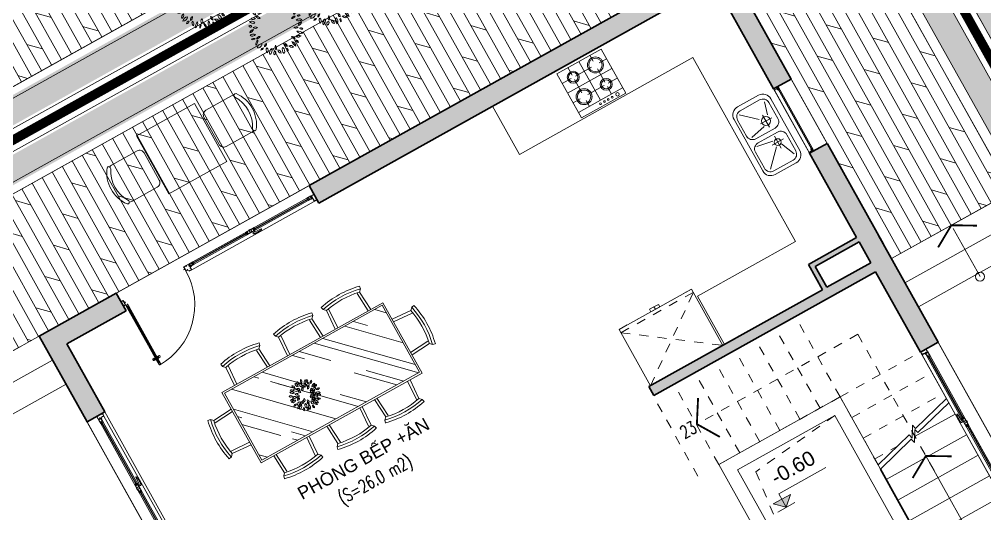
# Model space of a CAD drawing. Header units: millimetres. Extents: x 567980 to 569372, y 2065777 to 2066674.
# Drawn here: x 568970.19 to 568980.68, y 2066336.61 to 2066341.98 of the extents above; entities that cross this region are included whole.
import ezdxf
from ezdxf.enums import TextEntityAlignment as Align

# ---------------------------------------------------------------- set-up
doc = ezdxf.new("R2010")
doc.units = ezdxf.units.MM
for name, pattern in [('CENTER', [3, 1.5, -0.5, 0.5, -0.5]), ('DASHED2', [0.375, 0.25, -0.125]), ('HIDDEN', [0.75, 0.5, -0.25])]:
    doc.linetypes.add(name, pattern=pattern)
for name, color, linetype, lineweight in [('A-DIM', 251, 'Continuous', 15), ('A-HATCH', 251, 'Continuous', 5), ('A-KY HIEU', 34, 'Continuous', 20), ('A-TEXT', 7, 'Continuous', 18), ('A-TUONG', 255, 'Continuous', 35), ('boDnv', 54, 'Continuous', 25), ('E- CHU THICH', 162, 'Continuous', 13), ('E- RANH GIOI', 1, 'CENTER', 13), ('E- THAY', 9, 'Continuous', 20), ('E-Khuat', 251, 'DASHED2', 13), ('E-Manh', 251, 'Continuous', 13), ('i_Cay', 114, 'Continuous', 13), ('i_Hatch', 250, 'Continuous', 13), ('i_ThietBi', 32, 'Continuous', 13), ('LD-CUA', 146, 'Continuous', 13), ('LD-THAY', 9, 'Continuous', 13)]:
    doc.layers.add(name, color=color, linetype=linetype, lineweight=lineweight)
doc.layers.add('ChiaLo', color=128, linetype='CENTER')
doc.layers.add('loKBT', color=42, linetype='Continuous')
doc.styles.add('A1-arial', font='arial.ttf')
doc.styles.add('AA - Arial - Regular', font='arial.ttf', dxfattribs={"height": 250})
doc.styles.add('Dim roman', font='romans.shx', dxfattribs={"width": 0.7})

# ---------------------------------------------------------------- blocks, each defined once
blk = doc.blocks.new('NEN')
at = {"layer": 'ChiaLo', "ltscale": 5}
for points in [[(407.979, 44.494), (242.267, -47.972)], [(271.39, -8.819), (290.881, -43.749)]]:
    blk.add_lwpolyline(points, dxfattribs=at)
at = {"layer": 'loKBT'}
for points in [[(271.39, -8.819), (260.474, -14.91), (270.219, -32.375), (281.135, -26.284)], [(292.051, -20.193), (281.135, -26.284), (290.881, -43.749), (301.796, -37.658)], [(281.135, -26.284), (270.219, -32.375), (279.965, -49.84), (290.881, -43.749)]]:
    blk.add_lwpolyline(points, close=True, dxfattribs=at)
blk = doc.blocks.new('A$C395E768C')
at = {"layer": 'i_ThietBi'}
for p, q in [((-125, -65.8), (-125, 0)), ((0, -438.6), (0, 0)), ((125, -85.5), (125, 0)), ((-168.9, -109.6), (-250, -109.6)), ((-125, -304.8), (-125, -153.5)), ((100.9, -109.6), (-81.1, -109.6)), ((125, -285.1), (125, -133.8)), ((149.1, -109.6), (250, -109.6)), ((-250, -219.3), (250, -219.3)), ((-149.1, -328.9), (-250, -328.9)), ((-125, -353.1), (-125, -438.6)), ((-100.9, -328.9), (81.1, -328.9)), ((125, -372.8), (125, -438.6)), ((168.9, -328.9), (250, -328.9)), ((-250, -438.6), (250, -438.6))]:
    blk.add_line(p, q, dxfattribs=at)
blk.add_lwpolyline([(250, -500), (250, 0), (-250, 0), (-250, -500)], close=True, dxfattribs=at)
for centre, radius in [((-125, -109.6), 78.9), ((-125, -109.6), 65.8), ((125, -109.6), 59.2), ((125, -109.6), 46.1), ((-125, -328.9), 59.2), ((-125, -328.9), 46.1), ((125, -328.9), 78.9), ((125, -328.9), 65.8), ((-175.4, -469.3), 17.5), ((-114, -469.3), 8.77), ((-70.2, -469.3), 8.77), ((-26.3, -469.3), 8.77), ((17.5, -469.3), 8.77)]:
    blk.add_circle(centre, radius, dxfattribs=at)
blk = doc.blocks.new('A$C33A8190A')
at = {"layer": 'i_ThietBi', "linetype": 'HIDDEN'}
for p, q in [((-900, 40), (0, 700)), ((-900, 700), (0, 40))]:
    blk.add_line(p, q, dxfattribs=at)
at = {"layer": 'i_ThietBi'}
blk.add_lwpolyline([(-900, 700), (0, 700), (0, 0), (-900, 0)], close=True, dxfattribs=at)
at = {"layer": 'i_ThietBi', "linetype": 'HIDDEN'}
for points in [[(-900, 0), (0, 0), (0, 40), (-900, 40)], [(-450, 0), (-505, 0), (-505, -31), (-450, -31)], [(-395, 0), (-395, -31), (-450, -31), (-450, 0)]]:
    blk.add_lwpolyline(points, close=True, dxfattribs=at)
blk = doc.blocks.new('kkkk')
h = blk.add_hatch(color=250)
edge = h.paths.add_edge_path()
edge.add_line((333059, 105337), (333060, 105337))
edge.add_line((333060, 105337), (333060, 105342))
edge.add_line((333060, 105342), (333062, 105342))
edge.add_line((333062, 105342), (333062, 105372))
edge.add_line((333062, 105372), (333028, 105372))
edge.add_line((333028, 105372), (333028, 105387))
edge.add_line((333028, 105387), (333022, 105387))
edge.add_line((333022, 105387), (333022, 105384))
edge.add_line((333022, 105384), (333024, 105384))
edge.add_line((333024, 105384), (333024, 105385))
edge.add_line((333024, 105385), (333026, 105385))
edge.add_line((333026, 105385), (333026, 105378))
edge.add_line((333026, 105378), (333024, 105378))
edge.add_line((333024, 105378), (333024, 105380))
edge.add_line((333024, 105380), (333022, 105380))
edge.add_line((333022, 105380), (333022, 105377))
edge.add_line((333022, 105377), (333026, 105377))
edge.add_line((333026, 105377), (333026, 105372))
edge.add_line((333026, 105372), (332992, 105372))
edge.add_line((332992, 105372), (332992, 105342))
edge.add_line((332992, 105342), (332993, 105342))
edge.add_line((332993, 105342), (332993, 105337))
edge.add_line((332993, 105337), (332995, 105337))
edge.add_line((332995, 105337), (332995, 105342))
edge.add_line((332995, 105342), (333002, 105342))
edge.add_line((333002, 105342), (333002, 105343))
edge.add_line((333002, 105343), (332993, 105343))
edge.add_line((332993, 105343), (332993, 105370))
edge.add_line((332993, 105370), (333007, 105370))
edge.add_arc((333010, 105368), 3.97, 141.5226, 210)
edge.add_line((333007, 105366), (333008, 105366))
edge.add_arc((333010, 105368), 2.47, -390, -150, ccw=False)
edge.add_line((333012, 105366), (333013, 105366))
edge.add_arc((333010, 105368), 3.97, -30, 38.4774)
edge.add_line((333013, 105370), (333040, 105370))
edge.add_arc((333044, 105368), 3.97, 141.5226, 210)
edge.add_line((333040, 105366), (333041, 105366))
edge.add_arc((333044, 105368), 2.47, -390, -150, ccw=False)
edge.add_line((333046, 105366), (333047, 105366))
edge.add_arc((333044, 105368), 3.97, -30, 38.4774)
edge.add_line((333047, 105370), (333060, 105370))
edge.add_line((333060, 105370), (333060, 105343))
edge.add_line((333060, 105343), (333051, 105343))
edge.add_line((333051, 105343), (333051, 105342))
edge.add_line((333051, 105342), (333059, 105342))
edge.add_line((333059, 105342), (333059, 105337))
blk.add_lwpolyline([(333026, 105378), (333026, 105385), (333024, 105385), (333024, 105384), (333022, 105384), (333022, 105387), (333028, 105387), (333028, 105372), (333062, 105372), (333062, 105342), (333060, 105342), (333060, 105337), (333059, 105337), (333059, 105342), (333051, 105342), (333051, 105343), (333060, 105343), (333060, 105370), (333047, 105370, -0.30801), (333047, 105366), (333046, 105366, 1.732051), (333041, 105366), (333040, 105366, -0.30801), (333040, 105370), (333013, 105370, -0.30801), (333013, 105366), (333012, 105366, 1.732051), (333008, 105366), (333007, 105366, -0.30801), (333007, 105370), (332993, 105370), (332993, 105343), (333002, 105343), (333002, 105342), (332995, 105342), (332995, 105337), (332993, 105337), (332993, 105342), (332992, 105342), (332992, 105372), (333026, 105372), (333026, 105377), (333022, 105377), (333022, 105380), (333024, 105380), (333024, 105378)], format="xyb", close=True)
blk = doc.blocks.new('ccccc')
h = blk.add_hatch(color=250)
h.paths.add_polyline_path([(333034, 105325), (333084, 105325), (333084, 105327), (333078, 105327), (333078, 105354), (333084, 105354), (333084, 105355), (333034, 105355), (333034, 105347), (333036, 105347), (333036, 105354), (333052, 105354), (333052, 105327), (333036, 105327), (333036, 105334), (333034, 105334)])
h.paths.add_polyline_path([(333054, 105327), (333054, 105354), (333076, 105354), (333076, 105327)], flags=16)
for p, q in [((333052, 105354), (333052, 105327)), ((333054, 105354), (333054, 105327)), ((333076, 105354), (333076, 105327)), ((333078, 105354), (333078, 105327)), ((333084, 105355), (333084, 105354)), ((333034, 105347), (333036, 105347)), ((333034, 105334), (333036, 105334)), ((333084, 105327), (333084, 105325))]:
    blk.add_line(p, q)
for points in [[(333084, 105355), (333034, 105355), (333034, 105347)], [(333052, 105354), (333036, 105354), (333036, 105347)], [(333076, 105354), (333054, 105354)], [(333084, 105354), (333078, 105354)], [(333034, 105334), (333034, 105325), (333084, 105325)], [(333036, 105334), (333036, 105327), (333052, 105327)], [(333054, 105327), (333076, 105327)], [(333078, 105327), (333084, 105327)]]:
    blk.add_lwpolyline(points)
blk = doc.blocks.new('dasdsd')
at = {"linetype": 'HIDDEN', "ltscale": 0.05}
for p, q in [((-10, -16), (-10, 0)), ((10, 0), (-10, 0)), ((10, -16), (10, 0)), ((-16, -19), (-108, -23)), ((-10, -16), (-15, -19)), ((10, -16), (-10, -16))]:
    blk.add_line(p, q, dxfattribs=at)
for centre, radius, start, end in [((-106, -28), 5.22, 108.2433, 251.7567), ((-41, 287), 327, 258.1752, 278.8996), ((-16, -17), 1.95, 270, 297.1927), ((-10, -18), 1.95, 90, 117.1927), ((10, -26), 10.1, 270, 90)]:
    blk.add_arc(centre, radius, start, end, dxfattribs=at)
blk = doc.blocks.new('fffsf')
h = blk.add_hatch(color=250)
h.paths.add_polyline_path([(333184, 105396), (333134, 105396), (333134, 105394), (333140, 105394), (333140, 105367), (333134, 105367), (333134, 105364), (333119, 105364), (333119, 105361), (333135, 105361), (333135, 105366), (333184, 105366), (333184, 105374), (333182, 105374), (333182, 105367), (333166, 105367), (333166, 105394), (333182, 105394), (333182, 105387), (333184, 105387)])
h.paths.add_polyline_path([(333165, 105394), (333165, 105367), (333142, 105367), (333142, 105394)], flags=16)
for p, q in [((333134, 105396), (333134, 105394)), ((333140, 105394), (333140, 105367)), ((333142, 105394), (333142, 105367)), ((333165, 105394), (333165, 105367)), ((333166, 105394), (333166, 105367)), ((333184, 105387), (333182, 105387)), ((333184, 105374), (333182, 105374))]:
    blk.add_line(p, q)
for points in [[(333184, 105374), (333184, 105366), (333135, 105366), (333135, 105361), (333119, 105361)], [(333134, 105367), (333134, 105364), (333119, 105364), (333119, 105361)], [(333134, 105396), (333184, 105396), (333184, 105387)], [(333134, 105394), (333140, 105394)], [(333140, 105367), (333134, 105367)], [(333142, 105394), (333165, 105394)], [(333165, 105367), (333142, 105367)], [(333166, 105394), (333182, 105394), (333182, 105387)], [(333182, 105374), (333182, 105367), (333166, 105367)]]:
    blk.add_lwpolyline(points)
blk = doc.blocks.new('*U461')
for points in [[(88, 82), (88, 81), (77, 81), (77, 69), (88, 69), (88, 68, 0.240391), (91, 72), (80, 72), (80, 78), (91, 78, 0.240391)], [(847, 82), (847, 81), (858, 81), (858, 69), (847, 69), (847, 68, -0.240391), (844, 72), (855, 72), (855, 78), (844, 78, -0.240391)], [(953, 82), (953, 81), (942, 81), (942, 69), (953, 69), (953, 68, 0.240391), (956, 72), (945, 72), (945, 78), (956, 78, 0.240391)]]:
    blk.add_hatch(color=250).paths.add_polyline_path(points)
for p, q in [((35, 20), (1765, 20)), ((897, 90), (45, 90)), ((897, 90), (88, 90)), ((88, 60), (897, 60)), ((902, 90), (1712, 90)), ((1712, 60), (902, 60))]:
    blk.add_line(p, q)
for points in [[(88, 82), (88, 81), (77, 81), (77, 69), (88, 69), (88, 68, 0.240391), (91, 72), (80, 72), (80, 78), (91, 78, 0.240391)], [(847, 82), (847, 81), (858, 81), (858, 69), (847, 69), (847, 68, -0.240391), (844, 72), (855, 72), (855, 78), (844, 78, -0.240391)], [(953, 82), (953, 81), (942, 81), (942, 69), (953, 69), (953, 68, 0.240391), (956, 72), (945, 72), (945, 78), (956, 78, 0.240391)]]:
    blk.add_lwpolyline(points, format="xyb", close=True)
for points in [[(855, 72), (80, 72), (80, 78), (855, 78)], [(945, 72), (1720, 72), (1720, 78), (945, 78)]]:
    blk.add_lwpolyline(points, close=True)
at = {"rotation": 270}
blk.add_blockref('kkkk', (-105337, 333082), dxfattribs=at)
at = {"xscale": -1}
for name, p, rotation in [('ccccc', (333122, -105265), 359.9999999999902), ('fffsf', (-332231, 105456), 180.0000000001608), ('kkkk', (107137, 333082), 90)]:
    blk.add_blockref(name, p, dxfattribs=dict(at, rotation=rotation))
for p in [(-332187, -105265), (-331322, -105265)]:
    blk.add_blockref('ccccc', p)
at = {"xscale": -0.8000000000000002, "yscale": 0.8, "zscale": 0.8}
blk.add_blockref('dasdsd', (927, 60), dxfattribs=at)
blk = doc.blocks.new('A$C67F81534')
at = {"color": 2, "linetype": 'Continuous'}
for p, q in [((505, 2254), (498, 2284)), ((505, 2254), (530, 2228)), ((530, 2228), (515, 2004)), ((943, 2228), (969, 2254)), ((958, 2004), (943, 2228)), ((969, 2254), (976, 2284)), ((308, 2004), (308, 0)), ((1184, 2004), (308, 2004)), ((1184, 0), (1184, 2004)), ((58, 1864), (28, 1871)), ((58, 1864), (84, 1839)), ((84, 1839), (308, 1854)), ((1408, 1839), (1184, 1854)), ((1434, 1864), (1408, 1839)), ((1434, 1864), (1465, 1871)), ((58, 1401), (28, 1393)), ((84, 1426), (58, 1401)), ((308, 1411), (84, 1426)), ((1184, 1411), (1408, 1426)), ((1408, 1426), (1434, 1401)), ((1434, 1401), (1465, 1393)), ((58, 1270), (28, 1277)), ((58, 1270), (84, 1244)), ((84, 1244), (308, 1259)), ((1408, 1244), (1184, 1259)), ((1434, 1270), (1408, 1244)), ((1434, 1270), (1465, 1277)), ((58, 806), (28, 799)), ((84, 831), (58, 806)), ((308, 816), (84, 831)), ((1184, 816), (1408, 831)), ((1408, 831), (1434, 806)), ((1434, 806), (1465, 799)), ((64, 609), (34, 616)), ((64, 609), (90, 583)), ((90, 583), (308, 598)), ((1402, 583), (1184, 598)), ((1428, 609), (1402, 583)), ((1428, 609), (1458, 616)), ((64, 145), (34, 138)), ((90, 171), (64, 145)), ((308, 156), (90, 171)), ((1184, 156), (1402, 171)), ((1402, 171), (1428, 145)), ((1428, 145), (1458, 138)), ((308, 0), (1184, 0)), ((530, -225), (515, 0)), ((958, 0), (943, -225)), ((505, -251), (498, -281)), ((505, -251), (530, -225)), ((943, -225), (969, -251)), ((969, -251), (976, -281))]:
    blk.add_line(p, q, dxfattribs=at)
at = {"color": 8, "linetype": 'Continuous'}
for p, q in [((561, 2226), (546, 2004)), ((329, 1983), (329, 21)), ((1163, 1983), (329, 1983)), ((1163, 21), (1163, 1983)), ((86, 1808), (308, 1823)), ((1406, 1808), (1184, 1823)), ((308, 1442), (86, 1457)), ((86, 1213), (308, 1228)), ((1406, 1213), (1184, 1228)), ((308, 847), (86, 862)), ((329, 21), (1163, 21)), ((561, -223), (546, 0))]:
    blk.add_line(p, q, dxfattribs=at)
at = {"color": 8}
for p, q in [((927, 2004), (912, 2226)), ((329, 1246), (1066, 1983)), ((329, 1891), (421, 1983)), ((329, 1517), (795, 1983)), ((329, 1138), (1163, 1973)), ((864, 1487), (1163, 1786)), ((329, 1625), (442, 1738)), ((821, 1359), (1163, 1701)), ((1184, 1442), (1406, 1457)), ((954, 1113), (1163, 1322)), ((329, 952), (581, 1204)), ((818, 876), (1163, 1220)), ((818, 876), (1163, 1220)), ((329, 867), (425, 963)), ((717, 774), (805, 862)), ((717, 774), (805, 862)), ((911, 691), (1163, 943)), ((1184, 847), (1406, 862)), ((329, 488), (605, 764)), ((618, 777), (672, 830)), ((696, 753), (714, 771)), ((696, 753), (714, 771)), ((329, 109), (856, 636)), ((462, 519), (677, 734)), ((524, 582), (677, 734)), ((529, 21), (1163, 655)), ((865, 644), (872, 652)), ((880, 660), (902, 681)), ((92, 553), (308, 567)), ((1051, 451), (1163, 564)), ((1400, 553), (1184, 567)), ((329, 386), (369, 426)), ((1121, 426), (1163, 468)), ((716, 21), (1028, 333)), ((308, 187), (92, 201)), ((1184, 187), (1400, 201)), ((620, 21), (655, 55)), ((1095, 21), (1163, 89)), ((927, 0), (912, -223))]:
    blk.add_line(p, q, dxfattribs=at)
at = {"color": 2, "linetype": 'Continuous'}
for centre, radius, start, end in [((737, 1266), 1046, 76.8005, 103.1995), ((737, 1266), 984, 77.8904, 102.1096), ((1046, 1632), 1046, 166.8005, 193.1995), ((1046, 1632), 1015, 166.8005, 193.1995), ((1046, 1632), 984, 167.8904, 192.1096), ((446, 1632), 984, 347.8904, 12.1096), ((446, 1632), 1046, 346.8005, 13.1995), ((1046, 1038), 1046, 166.8005, 193.1995), ((1046, 1038), 1015, 166.8005, 193.1995), ((446, 1038), 1046, 346.8005, 13.1995), ((1046, 1038), 984, 167.8904, 192.1096), ((446, 1038), 984, 347.8904, 12.1096), ((1052, 377), 1046, 166.8005, 193.1995), ((1052, 377), 1015, 166.8005, 193.1995), ((1052, 377), 984, 167.8904, 192.1096), ((440, 377), 984, 347.8904, 12.1096), ((440, 377), 1015, 346.8005, 13.1995), ((440, 377), 1046, 346.8005, 13.1995), ((737, 737), 1046, 256.8005, 283.1995), ((737, 737), 984, 257.8904, 282.1096)]:
    blk.add_arc(centre, radius, start, end, dxfattribs=at)
at = {"color": 8, "linetype": 'Continuous'}
for centre, start, end in [((737, 1266), 76.8005, 103.1995), ((446, 1632), 346.8005, 13.1995), ((446, 1038), 346.8005, 13.1995), ((737, 737), 256.8005, 283.1995)]:
    blk.add_arc(centre, 1015, start, end, dxfattribs=at)
at = {"color": 8}
for centre, radius, start, end in [((804, 929), 30.9, 137.031, 215.07), ((763, 932), 26.2, 308.1934, 43.9077), ((631, 814), 44.3, 23.9866, 96.4878), ((662, 869), 37.6, 196.0385, 284.4359), ((643, 859), 20.5, 358.6409, 110.9123), ((659, 882), 23.7, 188.7908, 280.7624), ((665, 890), 26.2, 348.1934, 83.9077), ((698, 914), 30.9, 177.031, 255.07), ((678, 845), 29.1, 358.5783, 107.9127), ((701, 876), 32.2, 185.833, 280.658), ((699, 840), 23.2, 171.2967, 266.1216), ((677, 822), 20.9, 344.042, 93.3764), ((709, 838), 20.9, 344.042, 93.3764), ((731, 856), 23.2, 171.2967, 266.1216), ((747, 918), 37.6, 156.0385, 244.4359), ((688, 896), 44.3, 343.9866, 56.4878), ((753, 930), 23.7, 148.7908, 240.7624), ((726, 922), 20.5, 318.6409, 70.9123), ((765, 871), 23.2, 171.2967, 266.1216), ((743, 854), 20.9, 344.042, 93.3764), ((782, 898), 32.2, 145.833, 240.658), ((744, 889), 29.1, 318.5783, 67.9127), ((791, 856), 23.2, 131.2967, 226.1216), ((763, 857), 20.9, 304.042, 53.3764), ((777, 870), 20.9, 344.042, 93.3764), ((799, 888), 23.2, 171.2967, 266.1216), ((822, 838), 20.9, 104.042, 213.3764), ((825, 873), 23.2, 131.2967, 226.1216), ((796, 849), 23.2, 291.2967, 26.1216), ((844, 901), 37.6, 116.0385, 204.4359), ((798, 874), 20.9, 304.042, 53.3764), ((785, 922), 44.3, 303.9866, 16.4878), ((838, 818), 23.2, 91.2967, 186.1216), ((817, 837), 20.9, 264.042, 13.3764), ((858, 863), 32.2, 105.833, 200.658), ((823, 880), 29.1, 278.5783, 27.9127), ((856, 906), 23.7, 108.7908, 200.7624), ((831, 917), 20.5, 278.6409, 30.9123), ((859, 834), 20.9, 104.042, 213.3764), ((833, 844), 23.2, 291.2967, 26.1216), ((895, 858), 32.2, 105.833, 200.658), ((865, 901), 26.2, 268.1934, 3.9077), ((895, 872), 30.9, 97.031, 175.07), ((860, 876), 29.1, 278.5783, 27.9127), ((907, 825), 37.6, 76.0385, 164.4359), ((875, 879), 44.3, 263.9866, 336.4878), ((920, 821), 23.7, 68.7908, 160.7624), ((908, 846), 20.5, 238.6409, 350.9123), ((617, 794), 26.2, 28.1934, 123.9077), ((627, 835), 30.9, 217.031, 295.07), ((620, 757), 20.5, 38.6409, 150.9123), ((618, 785), 23.7, 228.7908, 320.7624), ((639, 715), 44.3, 63.9866, 136.4878), ((628, 776), 37.6, 236.0385, 324.4359), ((656, 769), 29.1, 38.5783, 147.9127), ((654, 807), 32.2, 225.833, 320.658), ((680, 789), 20.9, 24.042, 133.3764), ((686, 816), 23.2, 211.2967, 306.1216), ((689, 733), 20.9, 64.042, 173.3764), ((676, 757), 23.2, 251.2967, 346.1216), ((695, 768), 23.2, 11.2967, 106.1216), ((709, 792), 20.9, 184.042, 293.3764), ((718, 729), 20.9, 64.042, 173.3764), ((704, 753), 23.2, 251.2967, 346.1216), ((823, 753), 20.9, 184.042, 293.3764), ((809, 729), 23.2, 11.2967, 106.1216), ((849, 759), 23.2, 51.2967, 146.1216), ((845, 787), 20.9, 224.042, 333.3764), ((869, 749), 23.2, 51.2967, 146.1216), ((865, 776), 20.9, 224.042, 333.3764), ((875, 814), 23.2, 91.2967, 186.1216), ((854, 832), 20.9, 264.042, 13.3764), ((872, 707), 32.2, 25.833, 120.658), ((893, 787), 32.2, 65.833, 160.658), ((878, 823), 29.1, 238.5783, 347.9127), ((907, 727), 37.6, 36.0385, 124.4359), ((918, 789), 44.3, 223.9866, 296.4878), ((914, 715), 23.7, 28.7908, 120.7624), ((921, 742), 20.5, 198.6409, 310.9123), ((928, 771), 30.9, 57.031, 135.07), ((924, 812), 26.2, 228.1934, 323.9077), ((641, 691), 26.2, 68.1934, 163.9077), ((623, 728), 30.9, 257.031, 335.07), ((668, 664), 20.5, 78.6409, 190.9123), ((648, 683), 23.7, 268.7908, 0.7624), ((688, 696), 29.1, 78.5783, 187.9127), ((662, 724), 32.2, 265.833, 0.658), ((710, 644), 44.3, 103.9866, 176.4878), ((661, 684), 37.6, 276.0385, 4.4359), ((727, 627), 26.2, 108.1934, 203.9077), ((689, 644), 30.9, 297.031, 15.07), ((733, 696), 20.9, 104.042, 213.3764), ((707, 706), 23.2, 291.2967, 26.1216), ((759, 661), 29.1, 118.5783, 227.9127), ((721, 665), 32.2, 305.833, 40.658), ((764, 623), 20.5, 118.6409, 230.9123), ((767, 706), 20.9, 144.042, 253.3764), ((740, 697), 23.2, 331.2967, 66.1216), ((737, 626), 23.7, 308.7908, 40.7624), ((809, 635), 44.3, 143.9866, 216.4878), ((790, 695), 20.9, 144.042, 253.3764), ((763, 686), 23.2, 331.2967, 66.1216), ((747, 635), 37.6, 316.0385, 44.4359), ((836, 680), 29.1, 158.5783, 267.9127), ((833, 633), 26.2, 148.1934, 243.9077), ((804, 659), 32.2, 345.833, 80.658), ((793, 621), 30.9, 337.031, 55.07), ((819, 707), 23.2, 11.2967, 106.1216), ((834, 731), 20.9, 184.042, 293.3764), ((822, 685), 23.2, 11.2967, 106.1216), ((836, 709), 20.9, 184.042, 293.3764), ((833, 663), 23.2, 11.2967, 106.1216), ((847, 686), 20.9, 184.042, 293.3764), ((865, 654), 20.5, 158.6409, 270.9123), ((842, 638), 23.7, 348.7908, 80.7624), ((891, 692), 44.3, 183.9866, 256.4878), ((844, 652), 37.6, 356.0385, 84.4359), ((883, 744), 29.1, 198.5783, 307.9127), ((911, 706), 26.2, 188.1934, 283.9077), ((888, 671), 30.9, 17.031, 95.07)]:
    blk.add_arc(centre, radius, start, end, dxfattribs=at)
blk = doc.blocks.new('*U460')
for points in [[(88, 82), (88, 81), (77, 81), (77, 69), (88, 69), (88, 68, 0.240391), (91, 72), (80, 72), (80, 78), (91, 78, 0.240391)], [(745, 82), (745, 81), (756, 81), (756, 69), (745, 69), (745, 68, -0.240391), (742, 72), (753, 72), (753, 78), (742, 78, -0.240391)], [(851, 82), (851, 81), (840, 81), (840, 69), (851, 69), (851, 68, 0.240391), (854, 72), (843, 72), (843, 78), (854, 78, 0.240391)]]:
    blk.add_hatch(color=250).paths.add_polyline_path(points)
for p, q in [((35, 20), (1561, 20)), ((796, 90), (45, 90)), ((796, 90), (88, 90)), ((88, 60), (796, 60)), ((801, 90), (1508, 90)), ((1508, 60), (801, 60))]:
    blk.add_line(p, q)
for points in [[(88, 82), (88, 81), (77, 81), (77, 69), (88, 69), (88, 68, 0.240391), (91, 72), (80, 72), (80, 78), (91, 78, 0.240391)], [(745, 82), (745, 81), (756, 81), (756, 69), (745, 69), (745, 68, -0.240391), (742, 72), (753, 72), (753, 78), (742, 78, -0.240391)], [(851, 82), (851, 81), (840, 81), (840, 69), (851, 69), (851, 68, 0.240391), (854, 72), (843, 72), (843, 78), (854, 78, 0.240391)]]:
    blk.add_lwpolyline(points, format="xyb", close=True)
for points in [[(753, 72), (80, 72), (80, 78), (753, 78)], [(843, 72), (1516, 72), (1516, 78), (843, 78)]]:
    blk.add_lwpolyline(points, close=True)
at = {"rotation": 270}
blk.add_blockref('kkkk', (-105337, 333082), dxfattribs=at)
at = {"xscale": -1}
for name, p, rotation in [('ccccc', (333122, -105265), 359.9999999999902), ('fffsf', (-332333, 105456), 180.0000000001608), ('kkkk', (106933, 333082), 90)]:
    blk.add_blockref(name, p, dxfattribs=dict(at, rotation=rotation))
for p in [(-332289, -105265), (-331526, -105265)]:
    blk.add_blockref('ccccc', p)
at = {"xscale": -0.8000000000000002, "yscale": 0.8, "zscale": 0.8}
blk.add_blockref('dasdsd', (826, 60), dxfattribs=at)
blk = doc.blocks.new('khoatron')
for p, q in [((0, 0), (0, -5)), ((50, 0), (50, -5)), ((50, -5), (0, -5)), ((5, -26), (45, -26)), ((11, -50), (39, -50)), ((13, -18), (37, -18)), ((15, -5), (15, -18)), ((15, -53), (35, -53)), ((35, -5), (35, -18))]:
    blk.add_line(p, q)
for centre, radius, start, end in [((13, -26), 8, 90, 181.2265), ((62, -25), 56.7, 181.2265, 206.0712), ((15, -48), 5, 202.1175, 270), ((35, -48), 5, 270, 337.8825), ((37, -26), 8, 358.7735, 90), ((-12, -25), 56.7, 333.9288, 358.7735)]:
    blk.add_arc(centre, radius, start, end)
blk = doc.blocks.new('*U516')
for points in [[(43, -33), (44, -33), (44, -22), (56, -22), (56, -33), (57, -33, -0.240391), (53, -36), (53, -25), (47, -25), (47, -36, -0.240391)], [(43, -928), (44, -928), (44, -939), (56, -939), (56, -928), (57, -928, 0.240391), (53, -926), (53, -936), (47, -936), (47, -926, 0.240391)]]:
    blk.add_hatch(color=250).paths.add_polyline_path(points)
for p, q in [((35, -929), (35, 10)), ((35, -922), (35, -33)), ((65, -33), (65, -929))]:
    blk.add_line(p, q)
for points in [[(43, -33), (44, -33), (44, -22), (56, -22), (56, -33), (57, -33, -0.240391), (53, -36), (53, -25), (47, -25), (47, -36, -0.240391)], [(43, -928), (44, -928), (44, -939), (56, -939), (56, -928), (57, -928, 0.240391), (53, -926), (53, -936), (47, -936), (47, -926, 0.240391)]]:
    blk.add_lwpolyline(points, format="xyb", close=True)
blk.add_lwpolyline([(53, -936), (53, -25), (47, -25), (47, -936)], close=True)
blk.add_arc((35, 20), 1002, 270.1039, 0)
at = {"xscale": -1}
for name, p, rotation in [('kkkk', (-105337, -332972), 270), ('ccccc', (105390, 332106), 89.99999999993629)]:
    blk.add_blockref(name, p, dxfattribs=dict(at, rotation=rotation))
for name, p, rotation in [('ccccc', (105390, -333067), 89.99999999993624), ('kkkk', (106408, -332972), 90)]:
    blk.add_blockref(name, p, dxfattribs=dict(rotation=rotation))
at = {"yscale": 0.8, "zscale": 0.8}
for p, xscale, rotation in [((35, -894), -0.8, 269.9999999999363), ((65, -894), 0.8, 89.99999999993624)]:
    blk.add_blockref('khoatron', p, dxfattribs=dict(at, xscale=xscale, rotation=rotation))
blk = doc.blocks.new('*U487')
for points in [[(88, 82), (88, 81), (77, 81), (77, 69), (88, 69), (88, 68, 0.240391), (91, 72), (80, 72), (80, 78), (91, 78, 0.240391)], [(847, 82), (847, 81), (858, 81), (858, 69), (847, 69), (847, 68, -0.240391), (844, 72), (855, 72), (855, 78), (844, 78, -0.240391)], [(953, 82), (953, 81), (942, 81), (942, 69), (953, 69), (953, 68, 0.240391), (956, 72), (945, 72), (945, 78), (956, 78, 0.240391)]]:
    blk.add_hatch(color=250).paths.add_polyline_path(points)
for p, q in [((35, 20), (1765, 20)), ((898, 90), (45, 90)), ((898, 90), (88, 90)), ((88, 60), (898, 60)), ((903, 90), (1712, 90)), ((1712, 60), (903, 60))]:
    blk.add_line(p, q)
for points in [[(88, 82), (88, 81), (77, 81), (77, 69), (88, 69), (88, 68, 0.240391), (91, 72), (80, 72), (80, 78), (91, 78, 0.240391)], [(847, 82), (847, 81), (858, 81), (858, 69), (847, 69), (847, 68, -0.240391), (844, 72), (855, 72), (855, 78), (844, 78, -0.240391)], [(953, 82), (953, 81), (942, 81), (942, 69), (953, 69), (953, 68, 0.240391), (956, 72), (945, 72), (945, 78), (956, 78, 0.240391)]]:
    blk.add_lwpolyline(points, format="xyb", close=True)
for points in [[(855, 72), (80, 72), (80, 78), (855, 78)], [(945, 72), (1720, 72), (1720, 78), (945, 78)]]:
    blk.add_lwpolyline(points, close=True)
at = {"rotation": 270}
blk.add_blockref('kkkk', (-105337, 333082), dxfattribs=at)
at = {"xscale": -1}
for name, p, rotation in [('ccccc', (333122, -105265), 359.9999999999902), ('fffsf', (-332231, 105456), 180.0000000001608), ('kkkk', (107137, 333082), 90)]:
    blk.add_blockref(name, p, dxfattribs=dict(at, rotation=rotation))
for p in [(-332187, -105265), (-331322, -105265)]:
    blk.add_blockref('ccccc', p)
at = {"xscale": -0.8000000000000002, "yscale": 0.8, "zscale": 0.8}
blk.add_blockref('dasdsd', (928, 60), dxfattribs=at)
blk = doc.blocks.new('CR')
at = {"layer": 'i_ThietBi', "ltscale": 0.5}
for p, q in [((7158371, 838004), (7158534, 837855)), ((7158637, 837855), (7158679, 837993)), ((7158592, 837879), (7158592, 837729)), ((7158525, 837805), (7158664, 837805)), ((7158371, 837721), (7158545, 837763)), ((7158550, 837577), (7158368, 837611)), ((7158591, 837616), (7158591, 837466)), ((7158556, 837505), (7158379, 837322)), ((7158524, 837542), (7158663, 837542)), ((7158618, 837507), (7158685, 837345))]:
    blk.add_line(p, q, dxfattribs=at)
for points in [[(7158297, 837989), (7158297, 837347, 0.414214), (7158397, 837247), (7158657, 837247, 0.414214), (7158757, 837347), (7158757, 837989, 0.414214), (7158657, 838089), (7158397, 838089, 0.414214)], [(7158327, 837964), (7158327, 837764, 0.414214), (7158402, 837689), (7158642, 837689, 0.414214), (7158717, 837764), (7158717, 837964, 0.414214), (7158642, 838039), (7158402, 838039, 0.414214)], [(7158327, 837564, -0.414214), (7158402, 837639), (7158642, 837639, -0.414214), (7158717, 837564), (7158717, 837364, -0.414214), (7158642, 837289), (7158402, 837289, -0.414214), (7158327, 837364)]]:
    blk.add_lwpolyline(points, format="xyb", close=True, dxfattribs=at)
for centre, radius in [((7158592, 837805), 50), ((7158591, 837542), 37.5)]:
    blk.add_circle(centre, radius, dxfattribs=at)
blk = doc.blocks.new('SFFSF')
h = blk.add_hatch(color=250)
h.paths.add_polyline_path([(339647, 104917), (339647, 104892), (339678, 104892), (339678, 104899), (339675, 104899, 1), (339675, 104897), (339677, 104897), (339677, 104893), (339663, 104893), (339663, 104916), (339677, 104916), (339677, 104912), (339675, 104912, 1), (339675, 104911), (339678, 104911), (339678, 104917)])
h.paths.add_polyline_path([(339648, 104916), (339662, 104916), (339662, 104893), (339648, 104893)], flags=16)
blk.add_lwpolyline([(339663, 104893), (339663, 104916), (339677, 104916), (339677, 104912), (339675, 104912, 1), (339675, 104911), (339678, 104911), (339678, 104917), (339647, 104917), (339647, 104892), (339678, 104892), (339678, 104899), (339675, 104899, 1), (339675, 104897), (339677, 104897), (339677, 104893)], format="xyb", close=True)
blk.add_lwpolyline([(339662, 104893), (339662, 104916), (339648, 104916), (339648, 104893)], close=True)
blk = doc.blocks.new('DDDDA')
blk.add_hatch(color=250).paths.add_polyline_path([(339344, 104971), (339344, 104969), (339333, 104969), (339333, 104958), (339344, 104958), (339344, 104957, 0.240391), (339347, 104961), (339336, 104961), (339336, 104967), (339347, 104967, 0.240391)])
blk.add_lwpolyline([(339344, 104971), (339344, 104969), (339333, 104969), (339333, 104958), (339344, 104958), (339344, 104957, 0.240391), (339347, 104961), (339336, 104961), (339336, 104967), (339347, 104967, 0.240391)], format="xyb", close=True)
blk = doc.blocks.new('*U496')
for points in [[(22, 22), (0, 22), (0, 28), (1, 28), (1, 23), (18, 23), (18, 63), (9, 63), (9, 72), (5, 74), (5, 83), (9, 86), (9, 93), (1, 93), (1, 89), (0, 89), (0, 94), (10, 94), (10, 93), (10, 91), (10, 82), (9, 82), (9, 84), (6, 82), (6, 75), (9, 73), (9, 75), (10, 75), (10, 64), (19, 64), (19, 23), (22, 23)], [(1045, 22), (1067, 22), (1067, 28), (1065, 28), (1065, 23), (1049, 23), (1049, 63), (1058, 63), (1058, 72), (1062, 74), (1062, 83), (1058, 86), (1058, 93), (1065, 93), (1065, 89), (1067, 89), (1067, 94), (1057, 94), (1057, 93), (1057, 91), (1057, 82), (1058, 82), (1058, 84), (1060, 82), (1060, 75), (1058, 73), (1058, 75), (1057, 75), (1057, 64), (1048, 64), (1048, 23), (1045, 23)]]:
    blk.add_hatch(color=250).paths.add_polyline_path(points)
for p, q in [((10, 94), (1057, 94)), ((22, 22), (1045, 22))]:
    blk.add_line(p, q)
for points in [[(9, 93), (9, 86), (5, 83), (5, 74), (9, 72), (9, 63), (18, 63), (18, 23), (1, 23), (1, 28), (0, 28), (0, 22), (22, 22), (22, 23), (19, 23), (19, 64), (10, 64), (10, 75), (9, 75), (9, 73), (6, 75), (6, 82), (9, 84), (9, 82), (10, 82), (10, 93), (10, 93), (10, 94), (0, 94), (0, 89), (1, 89), (1, 93), (9, 93)], [(1058, 93), (1058, 86), (1062, 83), (1062, 74), (1058, 72), (1058, 63), (1049, 63), (1049, 23), (1065, 23), (1065, 28), (1067, 28), (1067, 22), (1045, 22), (1045, 23), (1048, 23), (1048, 64), (1057, 64), (1057, 75), (1058, 75), (1058, 73), (1060, 75), (1060, 82), (1058, 84), (1058, 82), (1057, 82), (1057, 93), (1057, 93), (1057, 94), (1067, 94), (1067, 89), (1065, 89), (1065, 93), (1058, 93)]]:
    blk.add_lwpolyline(points)
blk.add_lwpolyline([(1031, 76), (36, 76), (36, 82), (1031, 82)], close=True)
at = {"xscale": -1, "rotation": 180}
blk.add_blockref('SFFSF', (-339635, 104983), dxfattribs=at)
blk.add_blockref('DDDDA', (-339300, -104885))
at = {"xscale": -1}
blk.add_blockref('DDDDA', (340366, -104885), dxfattribs=at)
at = {"rotation": 180}
blk.add_blockref('SFFSF', (340701, 104983), dxfattribs=at)
blk = doc.blocks.new('cotxaytho')
at = {"layer": 'A-KY HIEU'}
h = blk.add_hatch(color=256, dxfattribs=at)
h.paths.add_polyline_path([(200, 188), (0, 188), (0, 0)])
h.paths.add_polyline_path([(0, 188), (-200, 188), (0, 0)])
for p, q in [((0, 312), (0, 0)), ((0, 312), (1100, 312)), ((-200, 188), (0, 0)), ((-200, 188), (200, 188)), ((-200, 0), (200, 0)), ((0, 0), (200, 188))]:
    blk.add_line(p, q, dxfattribs=at)
at = {"color": 6, "style": 'A1-arial'}
blk.add_attdef('-0.050', (35, 402), '', height=250, dxfattribs=at)
blk = doc.blocks.new('TANG 1 BT1')
at = {"layer": 'A-HATCH'}
h = blk.add_hatch(color=256, dxfattribs=at)
h.dxf.hatch_style = 1
h.paths.add_polyline_path([(7158834, 839217), (7158834, 837892), (7159054, 837892), (7159054, 839437), (7153914, 839437), (7153914, 839217)])
h.paths.add_polyline_path([(7150554, 839437), (7150554, 838369), (7150774, 838369), (7150774, 839217), (7151514, 839217), (7151514, 839437)])
h.paths.add_polyline_path([(7150774, 836569), (7150554, 836569), (7150554, 835617), (7151104, 835617), (7151104, 835319), (7151324, 835319), (7151324, 835617), (7152824, 835617), (7152824, 833427), (7152714, 833427), (7152714, 833317), (7152934, 833317), (7152934, 835727), (7150774, 835727)])
h.paths.add_polyline_path([(7151324, 834519), (7151104, 834519), (7151104, 832827), (7151324, 832827), (7151324, 833317), (7151914, 833317), (7151914, 833427), (7151324, 833427)])
h.paths.add_polyline_path([(7158834, 835617), (7158834, 834617), (7159054, 834617), (7159054, 835947), (7159054, 837092), (7158834, 837092), (7158834, 836042), (7158234, 836042), (7158234, 835727), (7156074, 835727), (7156074, 835617)])
h.paths.add_polyline_path([(7158834, 835727), (7158289, 835727), (7158289, 835987), (7158834, 835987)], flags=16)
h.paths.add_polyline_path([(7158434, 831597), (7158434, 831392), (7158834, 831392), (7158834, 827617), (7158354, 827617), (7158354, 827397), (7159054, 827397), (7159054, 832817), (7158834, 832817), (7158834, 831817), (7156074, 831817), (7156074, 831597)])
h.paths.add_polyline_path([(7158834, 831597), (7158834, 831447), (7158489, 831447), (7158489, 831597)], flags=16)
h.paths.add_polyline_path([(7152934, 831707), (7152934, 831817), (7151324, 831817), (7151324, 831927), (7151104, 831927), (7151104, 831817), (7150554, 831817), (7150554, 830867), (7150774, 830867), (7150774, 831707)])
h.paths.add_polyline_path([(7150554, 828527), (7150774, 828527), (7150774, 830067), (7150554, 830067)])
h.paths.add_polyline_path([(7151704, 827397), (7152404, 827397), (7152404, 827617), (7150774, 827617), (7150774, 827727), (7150554, 827727), (7150554, 827617), (7150554, 827397), (7151404, 827397), (7151404, 827397)])
h.paths.add_polyline_path([(7154605, 827617), (7154605, 827397), (7155304, 827397), (7155304, 827397), (7155604, 827397), (7156654, 827397), (7156654, 827617)])
h.paths.add_polyline_path([(7150304, 831817), (7150304, 831197), (7150554, 831197), (7150554, 831307), (7150414, 831307), (7150414, 831707), (7150554, 831707), (7150554, 831817)])
h.paths.add_polyline_path([(7150304, 836228), (7150304, 835617), (7150554, 835617), (7150554, 835727), (7150414, 835727), (7150414, 836118), (7150554, 836118), (7150554, 836228)])
at = {"layer": 'A-TUONG'}
for p, q in [((7151514, 839437), (7150554, 839437)), ((7150554, 839437), (7150554, 838369)), ((7151514, 839217), (7151514, 839437)), ((7159054, 839437), (7153914, 839437)), ((7153914, 839217), (7153914, 839437)), ((7159054, 837892), (7159054, 839437)), ((7151514, 839217), (7150774, 839217)), ((7150774, 839217), (7150774, 838369)), ((7158834, 839217), (7153914, 839217)), ((7158834, 837892), (7158834, 839217)), ((7150774, 838369), (7150554, 838369)), ((7158834, 837892), (7159054, 837892)), ((7158834, 837092), (7159054, 837092)), ((7158834, 836042), (7158834, 837092)), ((7159054, 835837), (7159054, 837087)), ((7158834, 836042), (7158234, 836042)), ((7158234, 836042), (7158234, 835727)), ((7158834, 835987), (7158289, 835987)), ((7158289, 835987), (7158289, 835727)), ((7158834, 835727), (7158834, 835987)), ((7159054, 835947), (7159054, 834617)), ((7156074, 835617), (7156074, 835727)), ((7158234, 835727), (7156074, 835727)), ((7158834, 835727), (7158289, 835727)), ((7158834, 835617), (7156074, 835617)), ((7158834, 834617), (7158834, 835617)), ((7158834, 834617), (7159054, 834617)), ((7157834, 833718), (7157834, 832817))]:
    blk.add_line(p, q, dxfattribs=at)
blk.add_lwpolyline([(7150774, 838369), (7150554, 838369)], dxfattribs=at)
at = {"layer": 'E- CHU THICH'}
for points in [[(7159799, 835617), (7159799, 835017)], [(7157834, 833769), (7158286, 833890), (7158299, 833842), (7158370, 833964), (7158383, 833916), (7158834, 834037)], [(7157834, 833718), (7158286, 833839), (7158299, 833791), (7158370, 833913), (7158383, 833865), (7158834, 833986)], [(7158334, 833602), (7158334, 832317), (7156324, 832317)]]:
    blk.add_lwpolyline(points, dxfattribs=at)
at = {"layer": 'E- CHU THICH', "const_width": 20}
blk.add_lwpolyline([(7158577, 833462), (7158334, 833602), (7158334, 833602), (7158334, 833602), (7158092, 833462)], dxfattribs=at)
at = {"layer": 'E- CHU THICH'}
blk.add_circle((7159799, 835017), 50, dxfattribs=at)
at = {"layer": 'E- THAY'}
for p, q in [((7153914, 839437), (7151514, 839437)), ((7150554, 838369), (7150554, 836569)), ((7150774, 838369), (7150774, 836575)), ((7158834, 832817), (7158834, 834617)), ((7159054, 832817), (7159054, 834617)), ((7158330, 833845), (7158834, 833845)), ((7157834, 833588), (7158834, 833588)), ((7157834, 833331), (7158834, 833331)), ((7157834, 833074), (7158834, 833074)), ((7157834, 832817), (7158834, 832817))]:
    blk.add_line(p, q, dxfattribs=at)
for points in [[(7158834, 837892), (7159054, 837892), (7159054, 837092), (7158834, 837092)], [(7156324, 832817), (7157834, 832817), (7157834, 834617), (7156324, 834617)], [(7156474, 832967), (7157684, 832967), (7157684, 834467), (7156474, 834467)]]:
    blk.add_lwpolyline(points, close=True, dxfattribs=at)
at = {"layer": 'E-Khuat', "ltscale": 2}
for p, q in [((7156064, 834617), (7156064, 835617)), ((7156324, 834617), (7156324, 835617)), ((7156584, 834617), (7156584, 835617)), ((7156834, 834617), (7156834, 835617)), ((7157084, 834617), (7157084, 835617)), ((7157334, 834617), (7157334, 835617)), ((7157584, 834617), (7157584, 835617)), ((7157834, 834617), (7157834, 835617)), ((7156324, 834617), (7157834, 834617)), ((7157834, 834617), (7158834, 834617)), ((7157834, 833769), (7157834, 834617)), ((7157834, 834359), (7158834, 834359)), ((7157834, 834102), (7158834, 834102)), ((7157834, 833845), (7158118, 833845))]:
    blk.add_line(p, q, dxfattribs=at)
at = {"layer": 'E-Khuat', "ltscale": 2, "const_width": 20}
blk.add_lwpolyline([(7156480, 835359), (7156330, 835117), (7156330, 835117), (7156330, 835117), (7156480, 834874)], dxfattribs=at)
at = {"layer": 'E-Khuat', "ltscale": 2}
for points in [[(7158334, 833419), (7158334, 835117), (7156330, 835117)], [(7157684, 834467), (7156638, 834352), (7156474, 832967)]]:
    blk.add_lwpolyline(points, dxfattribs=at)
at = {"layer": 'i_ThietBi', "ltscale": 0.5}
for p, q in [((7156074, 838617), (7156074, 839217)), ((7158234, 838617), (7156074, 838617)), ((7158234, 836327), (7158234, 838617)), ((7158234, 836327), (7157015, 836327)), ((7157015, 836327), (7157015, 835727))]:
    blk.add_line(p, q, dxfattribs=at)
at = {"rotation": 270}
blk.add_blockref('A$C67F81534', (7151989, 838241), dxfattribs=at)
at = {"layer": 'A-KY HIEU'}
ref = blk.add_blockref('cotxaytho', (7156738, 833854), dxfattribs=dict(at, xscale=0.5333333333255725, yscale=0.5333333333255725, zscale=0.5333333333255725))
ref.add_attrib('-0.050', '-0.60', dxfattribs={"layer": 'A-TEXT', "color": 6, "height": 160, "rotation": 359.9966, "style": 'A1-arial'}).set_placement((7156757, 834068), align=Align.BOTTOM_LEFT)
at = {"layer": 'A-TUONG'}
blk.add_blockref('CR', (0, -176), dxfattribs=at)
at = {"layer": 'i_ThietBi', "ltscale": 0.5, "xscale": -1.100000000000001, "yscale": 1.100000000000001, "zscale": 1.1}
blk.add_blockref('A$C395E768C', (7157132, 839185), dxfattribs=at)
at = {"layer": 'i_ThietBi', "ltscale": 0.5, "xscale": -1, "rotation": 180}
blk.add_blockref('A$C33A8190A', (7156994, 836427), dxfattribs=at)
at = {"layer": 'LD-CUA', "xscale": 0.7500000000001072, "yscale": 0.7500000000001072, "zscale": 0.7500000000001072}
blk.add_blockref('*U516', (7151514, 839261), dxfattribs=at)
at = {"layer": 'LD-CUA'}
blk.add_blockref('*U460', (7152318, 839238), dxfattribs=at)
at = {"layer": 'LD-CUA', "rotation": 90}
blk.add_blockref('*U487', (7150765, 836569), dxfattribs=at)
at = {"layer": 'LD-CUA', "xscale": 0.7500000000001072, "yscale": 0.7500000000001072, "zscale": 0.7500000000001072, "rotation": 270}
blk.add_blockref('*U496', (7158818, 837892), dxfattribs=at)
at = {"layer": 'LD-CUA', "xscale": -0.9999999999999998, "rotation": 270}
blk.add_blockref('*U461', (7158814, 832817), dxfattribs=at)
at = {"layer": 'A-TEXT', "style": 'AA - Arial - Regular'}
blk.add_text('PHÒNG BẾP +ĂN', height=140, rotation=359.9966, dxfattribs=at).set_placement((7152982, 836556), align=Align.MIDDLE_CENTER)
at = {"layer": 'A-TEXT', "style": 'Dim roman', "width": 0.7}
blk.add_text('(S=26.0 m2)', height=140, rotation=359.9966, dxfattribs=at).set_placement((7152982, 836297), align=Align.MIDDLE_CENTER)
at = {"layer": 'E-Khuat', "ltscale": 2, "style": 'Dim roman', "width": 0.7}
blk.add_text('23', height=140, rotation=359.9966, dxfattribs=at).set_placement((7156218, 835109), align=Align.MIDDLE_CENTER)
blk = doc.blocks.new('BA NDOI')
for points in [[(952, 659, -0.120944), (938, 636), (713, 410, -0.414214), (633, 410), (395, 649, -0.414214), (395, 728), (620, 954, -0.120944), (643, 968)], [(937, 674, 0.290032), (658, 953, -0.829608), (660, 994, -0.333333), (978, 675, -0.82253), (937, 674, -2.971479)], [(-443, -149, -0.120944), (-429, -127), (-204, 99, -0.414214), (-124, 99), (114, -140, -0.414214), (114, -219), (-111, -445, -0.120944), (-134, -459)], [(-428, -165, 0.290032), (-149, -444, -0.829608), (-151, -485, -0.333333), (-469, -166, -0.82253), (-428, -165, -2.971479)]]:
    blk.add_lwpolyline(points, format="xyb")
blk.add_lwpolyline([(-255, 255), (255, -255), (764, 255), (255, 764)], close=True)
blk = doc.blocks.new('mb-cay40')
at = {"color": 0, "linetype": 'ByBlock'}
for centre, radius, start, end in [((-427, 694), 54.1, 146.8151, 244.0193), ((-496, 675), 54.1, 326.8151, 64.0193), ((-300, 710), 100, 149.4737, 231.7586), ((-448, 683), 100, 329.4737, 51.7586), ((-231, 779), 98.1, 192.306, 259.6849), ((-344, 662), 98.1, 12.306, 79.6849), ((-148, 638), 79.7, 145.5248, 220.8327), ((-273, 631), 79.7, 325.5248, 40.8327), ((-136, 737), 62.9, 125.4093, 202.7101), ((-231, 764), 62.9, 305.4093, 22.7101), ((16, 684), 137, 133.8117, 194.3077), ((-211, 749), 137, 313.8117, 14.3077), ((113, 711), 137, 163.4642, 212.7906), ((-134, 676), 137, 343.4642, 32.7906), ((138, 616), 80.6, 104.1004, 168.465), ((40, 710), 80.6, 284.1004, 348.465), ((230, 506), 141, 100.3005, 160.4476), ((72, 692), 141, 280.3005, 340.4476), ((-654, 503), 44.2, 163.4933, 274.4697), ((-693, 471), 44.2, 343.4933, 94.4697), ((-542, 597), 98.1, 183.3189, 263.1904), ((-651, 494), 98.1, 3.3189, 83.1904), ((-620, 357), 75.8, 22.5723, 98.3335), ((-561, 461), 75.8, 202.5723, 278.3335), ((-554, 556), 69.9, 25.4537, 116.6852), ((-522, 648), 69.9, 205.4537, 296.6852), ((-390, 597), 66.9, 168.8066, 257.6391), ((-470, 545), 66.9, 348.8066, 77.6391), ((49, 562), 68.8, 103.8914, 198.9039), ((-33, 607), 68.8, 283.8914, 18.9039), ((213, 369), 79.6, 86.0282, 161.3698), ((143, 474), 79.6, 266.0282, 341.3698), ((260, 521), 76.9, 122.5817, 207.18), ((150, 551), 76.9, 302.5817, 27.18), ((300, 426), 53.5, 59.9815, 155.6676), ((278, 494), 53.5, 239.9815, 335.6676), ((-767, 152), 75.6, 44.2576, 108.5927), ((-736, 277), 75.6, 224.2576, 288.5927), ((-743, 226), 96, 30.9482, 110.5784), ((-695, 365), 96, 210.9482, 290.5784), ((-680, 301), 102, 69.7201, 135.6489), ((-718, 468), 102, 249.7201, 315.6489), ((243, 141), 78, 58.8748, 131.2135), ((320, 284), 110, 64.7353, 140.5781), ((282, 453), 110, 244.7353, 320.5781), ((359, 242), 79.1, 90.2529, 173.5221), ((280, 330), 79.1, 270.2529, 353.5221), ((-787, 176), 111, 280.8762, 345.4479), ((-659, 40), 111, 100.8762, 165.4479), ((-690, -39), 87.4, 54.9745, 151.3792), ((-716, 74), 87.4, 234.9745, 331.3792), ((-638, 119), 83.9, 60.5095, 129.292), ((-649, 257), 83.9, 240.5095, 309.292), ((159, -75), 77.3, 28.8072, 103.9199), ((208, 37), 77.3, 208.8072, 283.9199), ((232, 267), 78, 238.8748, 311.2135), ((314, -59), 90.4, 71.3712, 141.7535), ((272, 83), 90.4, 251.3712, 321.7535), ((293, 25), 97.6, 29.1952, 106.7189), ((350, 166), 97.6, 209.1952, 286.7189), ((344, 142), 53.6, 28.1981, 112.1918), ((371, 217), 53.6, 208.1981, 292.1918), ((-675, -123), 70, 71.8192, 140.0818), ((-707, -12), 70, 251.8192, 320.0818), ((-557, -163), 78, 113.4753, 203.456), ((-660, -123), 78, 293.4753, 23.456), ((-617, 21), 75, 267.1724, 337.2365), ((-551, -83), 75, 87.1724, 157.2365), ((-605, -147), 107, 271.6328, 352.0268), ((-496, -269), 107, 91.6328, 172.0268), ((-342, -221), 95.9, 122.8873, 186.7253), ((-489, -152), 95.9, 302.8873, 6.7253), ((-133, -236), 75.4, 148.7877, 221.5977), ((-253, -247), 75.4, 328.7877, 41.5977), ((-19, -211), 70.3, 353.65, 74.6514), ((70, -151), 70.3, 173.65, 254.6514), ((113, -290), 96.7, 38.6962, 106.2415), ((162, -137), 96.7, 218.6962, 286.2415), ((133, -213), 116, 6.5487, 76.8911), ((275, -87), 116, 186.5487, 256.8911), ((243, -118), 50.7, 359.2557, 87.6287), ((296, -68), 50.7, 179.2557, 267.6287), ((-473, -294), 49.3, 76.5419, 193.4774), ((-509, -257), 49.3, 256.5419, 13.4774), ((-314, -281), 91.1, 159.117, 230.3606), ((-457, -318), 91.1, 339.117, 50.3606), ((-220, -348), 109, 122.117, 201.7275), ((-379, -297), 109, 302.117, 21.7275), ((-170, -364), 62.5, 129.7475, 206.0709), ((-267, -343), 62.5, 309.7475, 26.0709), ((-160, -372), 84.6, 5.3196, 80.419), ((-61, -281), 84.6, 185.3196, 260.419), ((100, -278), 148, 165.2071, 218.3217), ((-159, -332), 148, 345.2071, 38.3217), ((110, -276), 64.3, 156.7754, 231.288), ((11, -301), 64.3, 336.7754, 51.288)]:
    blk.add_arc(centre, radius, start, end, dxfattribs=at)
blk = doc.blocks.new('SAN VUON BT A-BT1')
at = {"layer": 'i_Hatch', "true_color": 0x46cb3a, "transparency": 33554687}
h = blk.add_hatch(dxfattribs=at)
h.set_pattern_fill('CROSS', color=95, scale=300, double=1)
h.set_pattern_definition([(0, (2832.47, -202892.13), (75, 75), [37.5, -112.5]), (90, (2851.22, -202910.88), (-75, 75), [37.5, -112.5])])
h.paths.add_polyline_path([(7163777, 841297), (7151497, 841297), (7151497, 841007), (7163487, 841007), (7163487, 821857), (7163777, 821857)])
h.paths.add_polyline_path([(7158157, 822152), (7151787, 822152), (7151787, 839437), (7151497, 839437), (7151497, 821857), (7151497, 821517), (7158157, 821517)])
at = {"layer": 'i_Hatch', "transparency": 33554687}
h = blk.add_hatch(dxfattribs=at)
h.set_pattern_fill('DOLMIT', color=256, scale=500, angle=90, double=1)
h.set_pattern_definition([(90, (2832.47, -202862.13), (-125, 8e-15), []), (135, (2832.47, -202862.13), (-250, -250), [176.776695, -353.55339])])
h.paths.add_polyline_path([(7153137, 839437), (7153397, 839437), (7153397, 839437), (7161887, 839437), (7161887, 835657), (7163377, 835657), (7163377, 840927), (7151497, 840927), (7151497, 839437), (7153137, 839437)])
at = {"layer": 'A-DIM'}
blk.add_lwpolyline([(7153387, 839437), (7161887, 839437), (7161887, 827397), (7158437, 827397), (7158438, 826197), (7158588, 826197), (7158588, 825597), (7154088, 825597), (7154087, 826197), (7154237, 826197), (7154237, 827397), (7153387, 827397), (7153387, 831197), (7153137, 831197), (7153137, 831817), (7153337, 831817), (7153337, 835617), (7153137, 835617), (7153137, 836229), (7153387, 836229), (7153387, 839437)], dxfattribs=at)
at = {"layer": 'E- CHU THICH', "const_width": 20}
blk.add_lwpolyline([(7162389, 835517), (7162632, 835657), (7162632, 835657), (7162632, 835657), (7162874, 835517)], dxfattribs=at)
at = {"layer": 'E- RANH GIOI', "ltscale": 0.1, "const_width": 100}
blk.add_lwpolyline([(7151387, 821437), (7163887, 821437), (7163887, 841437), (7151387, 841437)], close=True, dxfattribs=at)
at = {"layer": 'E- THAY'}
for p, q in [((7153387, 839137), (7151897, 839137)), ((7153387, 838837), (7151897, 838837)), ((7163377, 835657), (7161887, 835657)), ((7163377, 835357), (7161887, 835357)), ((7163377, 835057), (7161887, 835057))]:
    blk.add_line(p, q, dxfattribs=at)
for points in [[(7153497, 839437), (7161887, 839437), (7161887, 827397)], [(7154088, 825597), (7154088, 826197), (7154238, 826197), (7154238, 827397), (7153387, 827397), (7153387, 831197), (7153137, 831197), (7153137, 831817), (7153337, 831817), (7153337, 831817), (7153337, 835617), (7153137, 835617), (7153137, 836229), (7153387, 836228), (7153387, 839397)]]:
    blk.add_lwpolyline(points, dxfattribs=at)
at = {"layer": 'E-Manh'}
for p, q in [((7163777, 841327), (7151497, 841327)), ((7151497, 841327), (7151497, 821887)), ((7163487, 841037), (7151497, 841037)), ((7163487, 821887), (7163487, 841037)), ((7163377, 840927), (7151497, 840927)), ((7163377, 821887), (7163377, 840927))]:
    blk.add_line(p, q, dxfattribs=at)
for points in [[(7151497, 841327), (7151497, 821547), (7158267, 821547)], [(7163777, 821887), (7163777, 841327)], [(7153137, 839437), (7151497, 839437), (7151497, 840927), (7163377, 840927)], [(7163377, 840927), (7163377, 835657), (7161887, 835657), (7161887, 839437), (7153387, 839437), (7153387, 836228)]]:
    blk.add_lwpolyline(points, dxfattribs=at)
at = {"layer": 'i_Hatch', "transparency": 33554687}
blk.add_line((7153497, 839437), (7151497, 839437), dxfattribs=at)
at = {"layer": 'i_Cay', "xscale": 0.5, "yscale": 0.5, "zscale": 0.5}
for p in [(7157369, 841015), (7158031, 841015), (7158670, 841015)]:
    blk.add_blockref('mb-cay40', p, dxfattribs=at)
at = {"layer": 'i_ThietBi', "ltscale": 0.5, "rotation": 315}
blk.add_blockref('BA NDOI', (7155372, 840461), dxfattribs=at)
blk = doc.blocks.new('MBT1 BT1')
at = {"layer": 'E- RANH GIOI', "ltscale": 0.1, "const_width": 100}
blk.add_lwpolyline([(7075416, 1014867), (7087916, 1014867), (7087916, 1034867), (7075416, 1034867)], close=True, dxfattribs=at)
at = {"layer": 'E- THAY'}
blk.add_blockref('SAN VUON BT A-BT1', (-75971, 193431), dxfattribs=at)
blk.add_blockref('TANG 1 BT1', (-73138, 193431), dxfattribs=at)
blk = doc.blocks.new('BT-01')
at = {"layer": 'E- RANH GIOI', "ltscale": 0.05}
blk.add_line((8003672, 959812), (7814006, 959900), dxfattribs=at)
at = {"layer": 'loKBT'}
for points in [[(7858502, 979869), (7846008, 979875), (7845999, 959885), (7858492, 959879)], [(7858492, 959879), (7845999, 959885), (7845990, 939895), (7858483, 939889)], [(7870986, 959873), (7858492, 959879), (7858483, 939889), (7870977, 939884)]]:
    blk.add_lwpolyline(points, close=True, dxfattribs=at)

msp = doc.modelspace()

# ---------------------------------------------------------------- block references
at = {"layer": 'boDnv'}
msp.add_blockref('NEN', (568697.481, 2066371.697), dxfattribs=at)

# ---------------------------------------------------------------- next in the draw order: linework, layer by layer
at = {"layer": 'ChiaLo', "ltscale": 5, "elevation": 0}
msp.add_lwpolyline([(569106.134, 2066416.569), (568939.641, 2066323.655)], dxfattribs=at)
msp.add_lwpolyline([(569106.134, 2066416.569), (568939.641, 2066323.655)], dxfattribs=at)

# ---------------------------------------------------------------- next in the draw order: block references
at = {"layer": 'LD-THAY', "xscale": 0.0009994885116012015, "yscale": 0.0009994885116012015, "zscale": 0.0009994885116012015, "rotation": 29.16570913589107}
msp.add_blockref('MBT1 BT1', (563296.568, 2061989.76, 0), dxfattribs=at)

# ---------------------------------------------------------------- next in the draw order: block references
msp.add_blockref('MBT1 BT1', (563307.477, 2061995.849, 0), dxfattribs=at)

# ---------------------------------------------------------------- next in the draw order: block references
at = {"layer": 'loKBT', "xscale": 0.001000000000001394, "yscale": 0.001000000000001394, "zscale": 0.001000000000001394, "rotation": 29.19218123277868}
msp.add_blockref('BT-01', (562586.395, 2061674.528, 0), dxfattribs=at)

# ---------------------------------------------------------------- next in the draw order: block references
at = {"layer": 'LD-THAY', "xscale": 0.0009994885116012021, "yscale": 0.0009994885116012021, "zscale": 0.0009994885116012021, "rotation": 209.1612944849871}
msp.add_blockref('MBT1 BT1', (574650.054, 2070694.506, 0), dxfattribs=at)

# ---------------------------------------------------------------- next in the draw order: linework, layer by layer
at = {"layer": 'ChiaLo', "ltscale": 5, "elevation": 0}
msp.add_lwpolyline([(569106.134, 2066416.569), (568939.641, 2066323.655)], dxfattribs=at)

# ---------------------------------------------------------------- next in the draw order: block references
at = {"layer": 'LD-THAY', "xscale": 0.0009994885116012015, "yscale": 0.0009994885116012015, "zscale": 0.0009994885116012015, "rotation": 29.16570913589107}
msp.add_blockref('MBT1 BT1', (563296.568, 2061989.76, 0), dxfattribs=at)

# ---------------------------------------------------------------- next in the draw order: block references
msp.add_blockref('MBT1 BT1', (563307.477, 2061995.849, 0), dxfattribs=at)

# ---------------------------------------------------------------- next in the draw order: block references
at = {"layer": 'loKBT', "xscale": 0.001000000000001394, "yscale": 0.001000000000001394, "zscale": 0.001000000000001394, "rotation": 29.19218123277868}
msp.add_blockref('BT-01', (562586.395, 2061674.528, 0), dxfattribs=at)

# ---------------------------------------------------------------- next in the draw order: block references
at = {"layer": 'LD-THAY', "xscale": 0.0009994885116012021, "yscale": 0.0009994885116012021, "zscale": 0.0009994885116012021, "rotation": 209.1612944849871}
msp.add_blockref('MBT1 BT1', (574650.054, 2070694.506, 0), dxfattribs=at)

doc.saveas('drawing.dxf')
